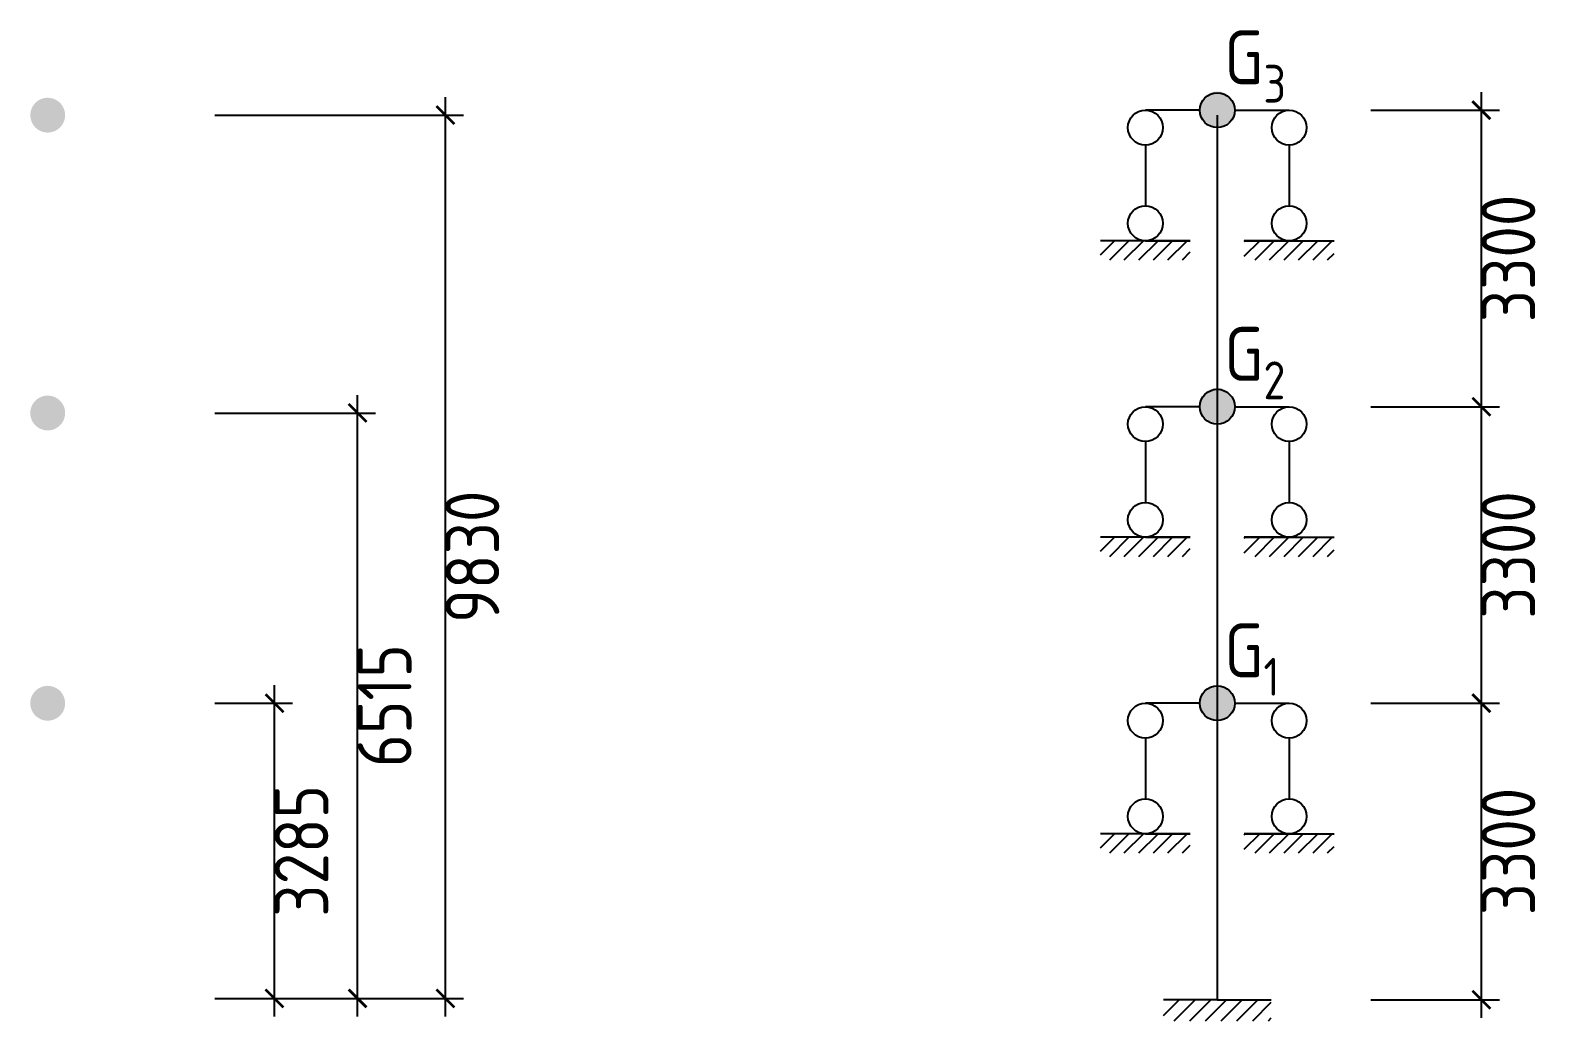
# Model space of a CAD drawing. Header units: millimetres. Extents: x -9648 to 49406, y -5724 to 5571.
# Drawn here: x 32563 to 49406, y -5453 to 5571 of the extents above; entities that cross this region are included whole.
import ezdxf

# ---------------------------------------------------------------- set-up
doc = ezdxf.new("R2010")
doc.units = ezdxf.units.MM
doc.styles.add('非中文', font='gbenor.shx')
doc.dimstyles.new('整体尺寸', dxfattribs={"dimtxt": 600, "dimasz": 200, "dimexe": 200, "dimexo": 200, "dimgap": 0.09, "dimtad": 2, "dimdec": 0, "dimzin": 0, "dimdsep": 46, "dimtxsty": '非中文', "dimblk": 'ARCHTICK', "dimcen": 0.09, "dimdle": 200, "dimadec": 0, "dimazin": 0, "dimtfac": 1, "dimtdec": 0, "dimtofl": 0, "dimtmove": 0, "dimatfit": 3, "dimfxl": 1, "dimtolj": 1, "dimtzin": 0, "dimarcsym": 0})
pattern_1 = [(45, (27438.95, -193.92), (-80.8223, 80.8223), [])]
pattern_2 = [(45, (27438.95, 3106.08), (-80.8223, 80.8223), [])]
pattern_3 = [(45, (27438.95, 6406.08), (-80.8223, 80.8223), [])]

# ---------------------------------------------------------------- blocks, each defined once
blk = doc.blocks.new('_ArchTick')
at = {"color": 0, "linetype": 'ByBlock', "const_width": 0.15}
blk.add_lwpolyline([(-0.5, -0.5), (0.5, 0.5)], dxfattribs=at)
blk = doc.blocks.new('*D1')
at = {"color": 0, "lineweight": -2, "transparency": 16777216}
for p, q in [((35281, -5404), (35281, -1719)), ((34619, -1919), (35481, -1919)), ((34619, -5204), (35481, -5204))]:
    blk.add_line(p, q, dxfattribs=at)
at = {"layer": 'Defpoints', "color": 0, "transparency": 16777216}
for p in [(34419, -1919), (35281, -1919), (34419, -5204)]:
    blk.add_point(p, dxfattribs=at)
at = {"color": 0, "lineweight": -2, "transparency": 16777216, "xscale": 200, "yscale": 200, "zscale": 200}
for p, rotation in [((35281, -1919), 90), ((35281, -5204), 270)]:
    blk.add_blockref('_ArchTick', p, dxfattribs=dict(at, rotation=rotation))
at = {"color": 0, "transparency": 16777216, "insert": (35581, -3562), "char_height": 600, "attachment_point": 5, "rotation": 90, "style": '非中文'}
blk.add_mtext('\\A1;3285', dxfattribs=at)
blk = doc.blocks.new('*D3')
at = {"color": 0, "lineweight": -2, "transparency": 16777216}
for p, q in [((36206, -5404), (36206, 1511)), ((34619, 1311), (36406, 1311)), ((34619, -5204), (36406, -5204))]:
    blk.add_line(p, q, dxfattribs=at)
at = {"layer": 'Defpoints', "color": 0, "transparency": 16777216}
for p in [(34419, 1311), (36206, 1311), (34419, -5204)]:
    blk.add_point(p, dxfattribs=at)
at = {"color": 0, "lineweight": -2, "transparency": 16777216, "xscale": 200, "yscale": 200, "zscale": 200}
for p, rotation in [((36206, 1311), 90), ((36206, -5204), 270)]:
    blk.add_blockref('_ArchTick', p, dxfattribs=dict(at, rotation=rotation))
at = {"color": 0, "transparency": 16777216, "insert": (36506, -1947), "char_height": 600, "attachment_point": 5, "rotation": 90, "style": '非中文'}
blk.add_mtext('\\A1;6515', dxfattribs=at)
blk = doc.blocks.new('*D4')
at = {"color": 0, "lineweight": -2, "transparency": 16777216}
for p, q in [((37183, -5404), (37183, 4826)), ((34619, 4626), (37383, 4626)), ((34619, -5204), (37383, -5204))]:
    blk.add_line(p, q, dxfattribs=at)
at = {"layer": 'Defpoints', "color": 0, "transparency": 16777216}
for p in [(34419, 4626), (37183, 4626), (34419, -5204)]:
    blk.add_point(p, dxfattribs=at)
at = {"color": 0, "lineweight": -2, "transparency": 16777216, "xscale": 200, "yscale": 200, "zscale": 200}
for p, rotation in [((37183, 4626), 90), ((37183, -5204), 270)]:
    blk.add_blockref('_ArchTick', p, dxfattribs=dict(at, rotation=rotation))
at = {"color": 0, "transparency": 16777216, "insert": (37483, -289), "char_height": 600, "attachment_point": 5, "rotation": 90, "style": '非中文'}
blk.add_mtext('\\A1;9830', dxfattribs=at)
blk = doc.blocks.new('*D6')
at = {"color": 0, "lineweight": -2, "transparency": 16777216}
for p, q in [((48712, -5419), (48712, -1719)), ((47482, -1919), (48912, -1919)), ((47482, -5219), (48912, -5219))]:
    blk.add_line(p, q, dxfattribs=at)
at = {"layer": 'Defpoints', "color": 0, "transparency": 16777216}
for p in [(47282, -1919), (48712, -1919), (47282, -5219)]:
    blk.add_point(p, dxfattribs=at)
at = {"color": 0, "lineweight": -2, "transparency": 16777216, "xscale": 200, "yscale": 200, "zscale": 200}
for p, rotation in [((48712, -1919), 90), ((48712, -5219), 270)]:
    blk.add_blockref('_ArchTick', p, dxfattribs=dict(at, rotation=rotation))
at = {"color": 0, "transparency": 16777216, "insert": (49012, -3569), "char_height": 600, "attachment_point": 5, "rotation": 90, "style": '非中文'}
blk.add_mtext('\\A1;3300', dxfattribs=at)
blk = doc.blocks.new('*D7')
at = {"color": 0, "lineweight": -2, "transparency": 16777216}
for p, q in [((48712, -2119), (48712, 1581)), ((47482, 1381), (48912, 1381)), ((47482, -1919), (48912, -1919))]:
    blk.add_line(p, q, dxfattribs=at)
at = {"layer": 'Defpoints', "color": 0, "transparency": 16777216}
for p in [(47282, 1381), (48712, 1381), (47282, -1919)]:
    blk.add_point(p, dxfattribs=at)
at = {"color": 0, "lineweight": -2, "transparency": 16777216, "xscale": 200, "yscale": 200, "zscale": 200}
for p, rotation in [((48712, 1381), 90), ((48712, -1919), 270)]:
    blk.add_blockref('_ArchTick', p, dxfattribs=dict(at, rotation=rotation))
at = {"color": 0, "transparency": 16777216, "insert": (49012, -269), "char_height": 600, "attachment_point": 5, "rotation": 90, "style": '非中文'}
blk.add_mtext('\\A1;3300', dxfattribs=at)
blk = doc.blocks.new('*D8')
at = {"color": 0, "lineweight": -2, "transparency": 16777216}
for p, q in [((48712, 1181), (48712, 4881)), ((47482, 4681), (48912, 4681)), ((47482, 1381), (48912, 1381))]:
    blk.add_line(p, q, dxfattribs=at)
at = {"layer": 'Defpoints', "color": 0, "transparency": 16777216}
for p in [(47282, 4681), (48712, 4681), (47282, 1381)]:
    blk.add_point(p, dxfattribs=at)
at = {"color": 0, "lineweight": -2, "transparency": 16777216, "xscale": 200, "yscale": 200, "zscale": 200}
for p, rotation in [((48712, 4681), 90), ((48712, 1381), 270)]:
    blk.add_blockref('_ArchTick', p, dxfattribs=dict(at, rotation=rotation))
at = {"color": 0, "transparency": 16777216, "insert": (49012, 3031), "char_height": 600, "attachment_point": 5, "rotation": 90, "style": '非中文'}
blk.add_mtext('\\A1;3300', dxfattribs=at)

msp = doc.modelspace()

# ---------------------------------------------------------------- hatches: boundary and pattern name
h = msp.add_hatch(color=256)
h.dxf.hatch_style = 1
h.paths.add_polyline_path([(45579, 4695.8, 1), (45966.8, 4695.8, 1)])
h.paths.add_polyline_path([(45966.8, 1395.8, 0.4142136), (45772.9, 1589.7), (45772.9, 1201.9, 0.4142136)])
h.paths.add_polyline_path([(45772.9, 1589.7, 0.4142136), (45579, 1395.8, 0.4142136), (45772.9, 1201.9)])
h.paths.add_polyline_path([(45772.9, -1725.3), (45772.9, -2113.1, 0.4142136), (45966.8, -1919.2, 0.4142136)])
h.paths.add_polyline_path([(45772.9, -1725.3, 0.4142136), (45579, -1919.2, 0.4142136), (45772.9, -2113.1)])
h = msp.add_hatch(color=256)
h.dxf.hatch_style = 1
h.paths.add_polyline_path([(32563.4, 4625.8, 1), (32951.2, 4625.8, 1)])
h.paths.add_polyline_path([(32757.3, 1504.7, 0.4142136), (32563.4, 1310.8, 0.4142136), (32757.3, 1116.9)])
h.paths.add_polyline_path([(32951.2, 1310.8, 0.4142136), (32757.3, 1504.7), (32757.3, 1116.9, 0.4142136)])
h.paths.add_polyline_path([(32757.3, -1725.3, 0.4142136), (32563.4, -1919.2, 0.4142136), (32757.3, -2113.1)])
h.paths.add_polyline_path([(32951.2, -1919.2, 0.4142136), (32757.3, -1725.3), (32757.3, -2113.1, 0.4142136)])
h = msp.add_hatch()
h.set_pattern_fill('ANSI31', color=256, scale=36)
h.set_pattern_definition(pattern_3)
h.paths.add_polyline_path([(45472.9, 3228.2), (44472.9, 3228.2), (44472.9, 3014.6), (45472.9, 3014.6)])
h = msp.add_hatch()
h.set_pattern_fill('ANSI31', color=256, scale=36)
h.set_pattern_definition(pattern_3)
h.paths.add_polyline_path([(46072.9, 3228.2), (47072.9, 3228.2), (47072.9, 3014.6), (46072.9, 3014.6)])
h = msp.add_hatch()
h.set_pattern_fill('ANSI31', color=256, scale=36)
h.set_pattern_definition(pattern_2)
h.paths.add_polyline_path([(45472.9, -71.8), (44472.9, -71.8), (44472.9, -285.4), (45472.9, -285.4)])
h = msp.add_hatch()
h.set_pattern_fill('ANSI31', color=256, scale=36)
h.set_pattern_definition(pattern_2)
h.paths.add_polyline_path([(46072.9, -71.8), (47072.9, -71.8), (47072.9, -285.4), (46072.9, -285.4)])
h = msp.add_hatch()
h.set_pattern_fill('ANSI31', color=256, scale=36)
h.set_pattern_definition(pattern_1)
h.paths.add_polyline_path([(45472.9, -3371.8), (44472.9, -3371.8), (44472.9, -3585.4), (45472.9, -3585.4)])
h = msp.add_hatch()
h.set_pattern_fill('ANSI31', color=256, scale=36)
h.set_pattern_definition(pattern_1)
h.paths.add_polyline_path([(46072.9, -3371.8), (47072.9, -3371.8), (47072.9, -3585.4), (46072.9, -3585.4)])
h = msp.add_hatch()
h.set_pattern_fill('ANSI31', color=256, scale=39)
h.set_pattern_definition([(45, (27438.95, -15), (-87.5575, 87.5575), [])])
h.paths.add_polyline_path([(46372.9, -5219.2), (45172.9, -5219.2), (45172.9, -5452.7), (46372.9, -5452.7)])

# ---------------------------------------------------------------- linework, layer by layer
for p, q in [((45579, 4680.8), (44972.9, 4680.8)), ((45772.9, 4625.8), (45772.9, -5219.2)), ((45966.8, 4680.8), (46572.9, 4680.8)), ((44972.9, 4293), (44972.9, 3616)), ((46572.9, 4293), (46572.9, 3616)), ((45472.9, 3228.2), (44472.9, 3228.2)), ((44972.9, 3228.2), (45472.9, 3228.2)), ((46572.9, 3228.2), (46072.9, 3228.2)), ((46072.9, 3228.2), (47072.9, 3228.2)), ((45579, 1380.8), (44972.9, 1380.8)), ((45966.8, 1380.8), (46572.9, 1380.8)), ((44972.9, 993), (44972.9, 316)), ((46572.9, 993), (46572.9, 316)), ((45472.9, -71.8), (44472.9, -71.8)), ((44972.9, -71.8), (45472.9, -71.8)), ((46572.9, -71.8), (46072.9, -71.8)), ((46072.9, -71.8), (47072.9, -71.8)), ((45579, -1919.2), (44972.9, -1919.2)), ((45966.8, -1919.2), (46572.9, -1919.2)), ((44972.9, -2307), (44972.9, -2984)), ((46572.9, -2307), (46572.9, -2984)), ((45472.9, -3371.8), (44472.9, -3371.8)), ((44972.9, -3371.8), (45472.9, -3371.8)), ((46572.9, -3371.8), (46072.9, -3371.8)), ((46072.9, -3371.8), (47072.9, -3371.8)), ((45772.9, -5219.2), (45172.9, -5219.2)), ((45772.9, -5219.2), (46372.9, -5219.2))]:
    msp.add_line(p, q)
for centre in [(45772.9, 4680.8), (44972.9, 4486.9), (46572.9, 4486.9), (44972.9, 3422.1), (46572.9, 3422.1), (45772.9, 1380.8), (44972.9, 1186.9), (46572.9, 1186.9), (44972.9, 122.1), (46572.9, 122.1), (45772.9, -1919.2), (44972.9, -2113.1), (46572.9, -2113.1), (44972.9, -3177.9), (46572.9, -3177.9)]:
    msp.add_circle(centre, 193.9)

# ---------------------------------------------------------------- texts
at = {"char_height": 600, "attachment_point": 1, "style": '非中文'}
for s, insert in [('\\A1;G{\\H0.7x;\\S^ 3;}', (45852.6, 5568.7)), ('\\A1;G{\\H0.7x;\\S^ 2;}', (45852.6, 2268.7)), ('\\A1;G{\\H0.7x;\\S^ 1;}', (45852.6, -1031.3))]:
    msp.add_mtext_dynamic_manual_height_columns(s, width=1096.725, gutter_width=3503, heights=[0], dxfattribs=dict(at, insert=insert))

# ---------------------------------------------------------------- dimensions: what is measured, and where the dimension line sits
for base, p1, p2, picture, middle in [((37183.2, 4625.8), (34419.1, -5204.2), (34419.1, 4625.8), '*D4', (37483.3, -289.2)), ((36206.1, 1310.8), (34419.1, -5204.2), (34419.1, 1310.8), '*D3', (36506.2, -1946.7)), ((35281.3, -1919.2), (34419.1, -5204.2), (34419.1, -1919.2), '*D1', (35581.4, -3561.7)), ((48711.9, -1919.2), (47282.5, -5219.2), (47282.5, -1919.2), '*D6', (49012, -3569.2))]:
    dim = msp.add_linear_dim(base=base, p1=p1, p2=p2, angle=90, dimstyle='整体尺寸')
    dim.commit()
    dim.dimension.update_dxf_attribs({"geometry": picture, "text_midpoint": middle})
for base, p1, p2, picture, middle in [((48711.9, 4680.8), (47282.5, 1380.8), (47282.5, 4680.8), '*D8', (49012, 3030.8)), ((48711.9, 1380.8), (47282.5, -1919.2), (47282.5, 1380.8), '*D7', (49012, -269.2))]:
    dim = msp.add_linear_dim(base=base, p1=p1, p2=p2, angle=90, dimstyle='整体尺寸', override={"dimtmove": 1})
    dim.commit()
    dim.dimension.update_dxf_attribs({"geometry": picture, "text_midpoint": middle})

doc.saveas('drawing.dxf')
